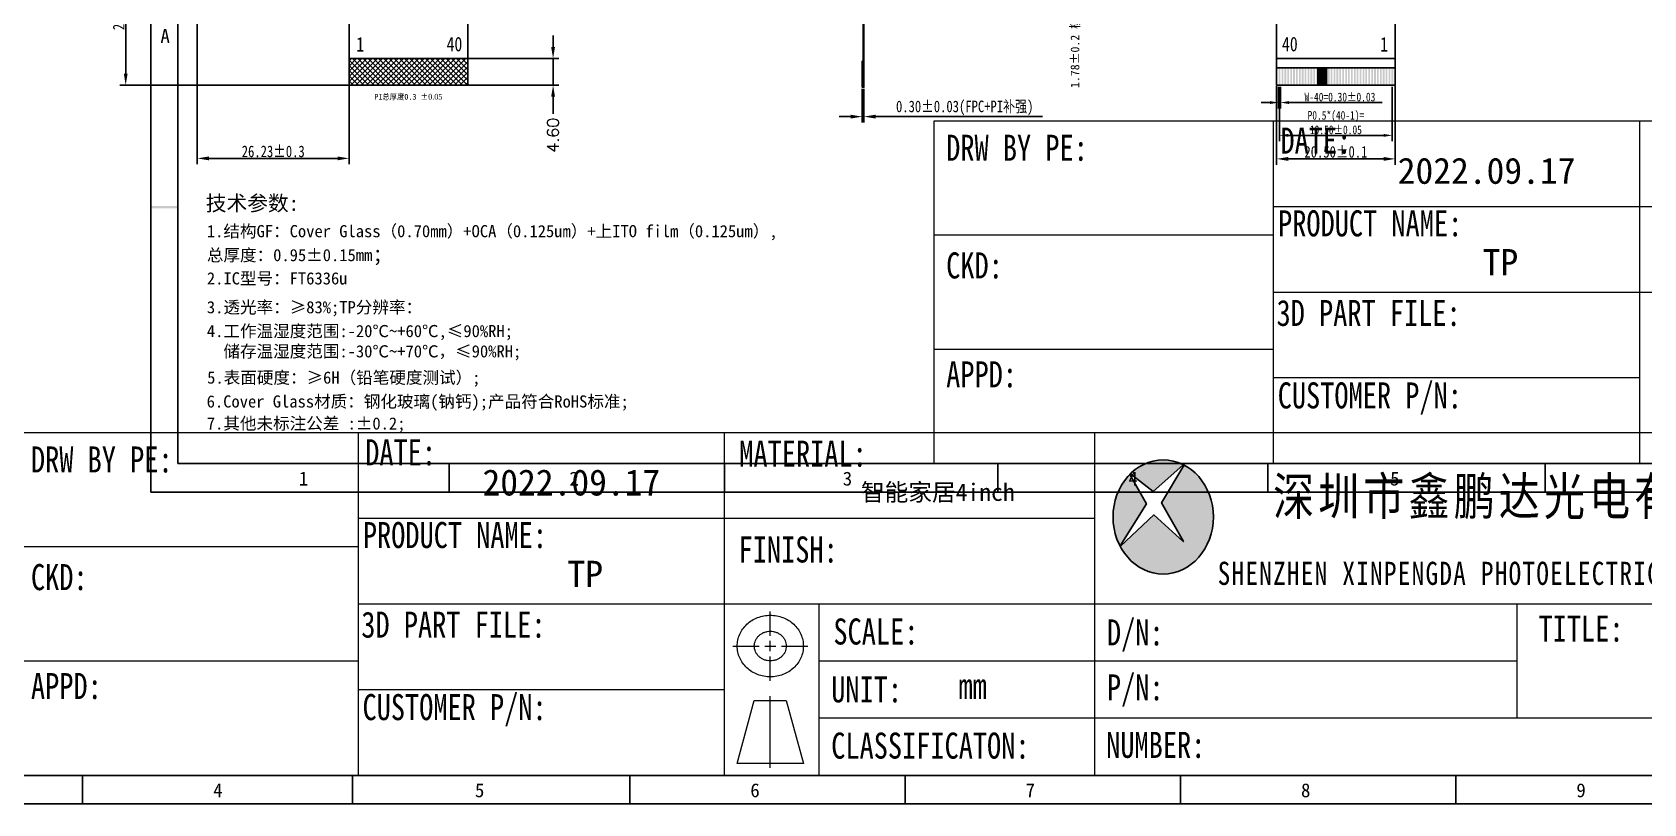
# Model space of a CAD drawing. Extents: x -144 to 4730, y -3845 to 502.
# Drawn here: x 732 to 1010.6, y -479.8 to -346.6 of the extents above; entities that cross this region are included whole.
import ezdxf
from ezdxf.enums import TextEntityAlignment as Align

# ---------------------------------------------------------------- set-up
doc = ezdxf.new("R2010")
doc.units = 0
doc.header["$LTSCALE"] = 15
doc.header["$MEASUREMENT"] = 0
doc.layers.get('0').update_dxf_attribs({"linetype": 'CONTINUOUS'})
doc.layers.get('Defpoints').update_dxf_attribs({"linetype": 'CONTINUOUS'})
for name, color, linetype in [('dim', 3, 'CONTINUOUS'), ('Format', 7, 'CONTINUOUS'), ('FPC', 5, 'CONTINUOUS')]:
    doc.layers.add(name, color=color, linetype=linetype)
doc.styles.add('Arial 4.5', font='宋体.ttf', dxfattribs={"height": 2.7})
doc.styles.get("Standard").update_dxf_attribs({"font": 'txt', "width": 0.8})
doc.styles.add('宋体', font='宋体.ttf')
doc.styles.add('标注', font='romand.shx')
doc.dimstyles.new('ISO-25$0', dxfattribs={"dimtxt": 2, "dimasz": 2, "dimexe": 1, "dimexo": 0.3, "dimgap": 0.6, "dimtad": 0, "dimzin": 1, "dimdsep": 46, "dimtxsty": '标注', "dimcen": 0, "dimclrd": 3, "dimclre": 3, "dimclrt": 3, "dimadec": 0, "dimazin": 0, "dimtfac": 1, "dimtmove": 0, "dimatfit": 3, "dimfxl": 0, "dimtolj": 1, "dimarcsym": 0})
doc.dimstyles.new('SL', dxfattribs={"dimtxt": 1.5, "dimasz": 1, "dimexe": 0.5, "dimexo": 0.7, "dimgap": 0.5, "dimtad": 0, "dimzin": 1, "dimdsep": 46, "dimtxsty": 'Standard', "dimcen": 0.09, "dimclrd": 256, "dimclre": 256, "dimclrt": 256, "dimadec": 1, "dimazin": 0, "dimtfac": 1, "dimtmove": 0, "dimatfit": 0, "dimfxl": 0, "dimtolj": 1, "dimtzin": 0, "dimarcsym": 0})
doc.dimstyles.new('研发标准', dxfattribs={"dimtxt": 2, "dimasz": 2, "dimexe": 1, "dimexo": 0.3, "dimgap": 0.2, "dimtad": 1, "dimzin": 1, "dimdsep": 46, "dimtxsty": 'Standard', "dimcen": 0, "dimazin": 2, "dimtp": 0.05, "dimtm": 0.05, "dimtfac": 1, "dimtofl": 0, "dimtmove": 0, "dimatfit": 3, "dimfxl": 0, "dimtolj": 1, "dimtzin": 0, "dimarcsym": 0})

# ---------------------------------------------------------------- blocks, each defined once
blk = doc.blocks.new('*D418')
at = {"color": 0, "lineweight": -2}
for p, q in [((1666.31, -697.37), (1653.23, -697.37)), ((1654.23, -699.37), (1654.23, -722.37)), ((1696.47, -724.37), (1653.23, -724.37))]:
    blk.add_line(p, q, dxfattribs=at)
for points in [[(1653.9, -699.37), (1654.56, -699.37), (1654.23, -697.37)], [(1654.56, -722.37), (1653.9, -722.37), (1654.23, -724.37)]]:
    blk.add_solid(points, dxfattribs=at)
at = {"layer": 'Defpoints', "color": 0, "lineweight": -3}
for p in [(1666.61, -697.37), (1654.23, -724.37), (1696.77, -724.37)]:
    blk.add_point(p, dxfattribs=at)
at = {"color": 0, "lineweight": -2, "insert": (1653.03, -709.42), "char_height": 2, "attachment_point": 5, "rotation": 90}
blk.add_mtext('\\A1;27.00%%P0.3', dxfattribs=at)
blk = doc.blocks.new('*D419')
at = {"color": 0, "lineweight": -2}
for p, q in [((1666.61, -697.67), (1666.61, -738.02)), ((1692.84, -724.47), (1692.84, -738.02)), ((1668.61, -737.02), (1690.84, -737.02))]:
    blk.add_line(p, q, dxfattribs=at)
at = {"color": 0}
for points in [[(1668.61, -736.69), (1668.61, -737.35), (1666.61, -737.02)], [(1690.84, -736.69), (1690.84, -737.35), (1692.84, -737.02)]]:
    blk.add_solid(points, dxfattribs=at)
at = {"layer": 'Defpoints', "color": 0}
for p in [(1666.61, -697.37), (1692.84, -724.17), (1692.84, -737.02)]:
    blk.add_point(p, dxfattribs=at)
at = {"color": 0, "insert": (1679.73, -735.82), "char_height": 2, "attachment_point": 5}
blk.add_mtext('\\A1;26.23%%p0.3', dxfattribs=at)
blk = doc.blocks.new('*D420')
at = {"linetype": 'Continuous', "lineweight": -2}
for p, q in [((1728.1, -717.77), (1728.1, -715.77)), ((1728.1, -719.77), (1728.1, -724.37)), ((1728.1, -726.37), (1728.1, -729.32))]:
    blk.add_line(p, q, dxfattribs=at)
at = {"color": 0, "linetype": 'Continuous', "lineweight": -2}
for p, q in [((1693.14, -719.77), (1729.1, -719.77)), ((1693.34, -724.37), (1729.1, -724.37))]:
    blk.add_line(p, q, dxfattribs=at)
at = {"linetype": 'Continuous'}
for points in [[(1727.77, -717.77), (1728.44, -717.77), (1728.1, -719.77)], [(1727.77, -726.37), (1728.44, -726.37), (1728.1, -724.37)]]:
    blk.add_solid(points, dxfattribs=at)
at = {"layer": 'Defpoints', "color": 0, "linetype": 'Continuous'}
for p in [(1692.84, -719.77), (1728.1, -719.77), (1693.04, -724.37)]:
    blk.add_point(p, dxfattribs=at)
at = {"linetype": 'Continuous', "insert": (1728.1, -733.01), "char_height": 2, "attachment_point": 5, "rotation": 90, "style": '标注'}
blk.add_mtext('\\A1;4.60', dxfattribs=at)
blk = doc.blocks.new('*D426')
at = {"color": 0, "lineweight": -2}
for p, q in [((3823.42, -3767.01), (3823.42, -3780.56)), ((3843.92, -3767.01), (3843.92, -3780.56)), ((3825.42, -3779.56), (3841.92, -3779.56))]:
    blk.add_line(p, q, dxfattribs=at)
at = {"color": 0}
for points in [[(3825.42, -3779.23), (3825.42, -3779.9), (3823.42, -3779.56)], [(3841.92, -3779.23), (3841.92, -3779.9), (3843.92, -3779.56)]]:
    blk.add_solid(points, dxfattribs=at)
at = {"layer": 'Defpoints', "color": 0}
for p in [(3823.42, -3766.71), (3843.92, -3766.71), (3843.92, -3779.56)]:
    blk.add_point(p, dxfattribs=at)
at = {"color": 0, "insert": (3833.67, -3778.36), "char_height": 2, "attachment_point": 5}
blk.add_mtext('\\A1;20.50%%p0.1', dxfattribs=at)
blk = doc.blocks.new('*D427')
at = {"color": 0, "lineweight": -2}
for p, q in [((3823.77, -3767.11), (3823.77, -3770.83)), ((3824.07, -3767.11), (3824.07, -3770.83)), ((3822.27, -3769.83), (3820.77, -3769.83)), ((3825.57, -3769.83), (3841.67, -3769.83))]:
    blk.add_line(p, q, dxfattribs=at)
at = {"color": 0}
for points in [[(3822.27, -3769.58), (3822.27, -3770.08), (3823.77, -3769.83)], [(3825.57, -3769.58), (3825.57, -3770.08), (3824.07, -3769.83)]]:
    blk.add_solid(points, dxfattribs=at)
at = {"layer": 'Defpoints', "color": 0}
for p in [(3823.77, -3766.81), (3824.07, -3766.81), (3824.07, -3769.83)]:
    blk.add_point(p, dxfattribs=at)
at = {"color": 0, "insert": (3834.37, -3768.88), "char_height": 1.5, "attachment_point": 5}
blk.add_mtext('\\A1;W-40=0.30%%p0.03', dxfattribs=at)
blk = doc.blocks.new('*D428')
at = {"color": 0, "lineweight": -2}
for p, q in [((3823.92, -3767.11), (3823.92, -3776.5)), ((3843.42, -3767.11), (3843.42, -3776.5)), ((3825.42, -3775.5), (3841.92, -3775.5))]:
    blk.add_line(p, q, dxfattribs=at)
at = {"color": 0}
for points in [[(3825.42, -3775.25), (3825.42, -3775.75), (3823.92, -3775.5)], [(3841.92, -3775.25), (3841.92, -3775.75), (3843.42, -3775.5)]]:
    blk.add_solid(points, dxfattribs=at)
at = {"layer": 'Defpoints', "color": 0}
for p in [(3823.92, -3766.81), (3843.42, -3766.81), (3843.42, -3775.5)]:
    blk.add_point(p, dxfattribs=at)
at = {"color": 0, "insert": (3833.67, -3773.3), "char_height": 1.5, "attachment_point": 5}
blk.add_mtext('\\A1;P0.5*(40-1)=\\P19.50%%p0.05', dxfattribs=at)
blk = doc.blocks.new('*D454')
at = {"layer": 'Defpoints', "color": 0, "lineweight": -3}
for p in [(912.37, -330.82), (919.21, -329.05), (919.21, -330.82)]:
    blk.add_point(p, dxfattribs=at)
at = {"layer": 'dim', "color": 4, "lineweight": -2}
for p, q in [((912.37, -328.05), (912.37, -327.05)), ((918.51, -329.05), (911.87, -329.05)), ((918.51, -330.82), (911.87, -330.82)), ((912.37, -329.05), (912.37, -330.82)), ((912.37, -331.82), (912.37, -332.82))]:
    blk.add_line(p, q, dxfattribs=at)
for points in [[(912.54, -328.05), (912.21, -328.05), (912.37, -329.05)], [(912.21, -331.82), (912.54, -331.82), (912.37, -330.82)]]:
    blk.add_solid(points, dxfattribs=at)
at = {"layer": 'dim', "color": 4, "lineweight": -2, "insert": (912.37, -344.94), "char_height": 1.5, "attachment_point": 5, "rotation": 90, "style": '宋体'}
blk.add_mtext('\\A1;1.78%%P0.2 模组到边距离', dxfattribs=at)
blk = doc.blocks.new('*D464')
at = {"color": 0, "lineweight": -2}
for p, q in [((875.51, -356.34), (875.51, -362.13)), ((875.81, -356.34), (875.81, -362.13)), ((873.51, -361.13), (871.51, -361.13)), ((877.81, -361.13), (879.81, -361.13)), ((879.81, -361.13), (906.65, -361.13))]:
    blk.add_line(p, q, dxfattribs=at)
for points in [[(873.51, -360.8), (873.51, -361.46), (875.51, -361.13)], [(877.81, -361.46), (877.81, -360.8), (875.81, -361.13)]]:
    blk.add_solid(points, dxfattribs=at)
at = {"layer": 'Defpoints', "color": 0, "lineweight": -3}
for p in [(875.51, -356.04), (875.81, -356.04), (875.81, -361.13)]:
    blk.add_point(p, dxfattribs=at)
at = {"color": 0, "lineweight": -2, "insert": (893.23, -359.63), "char_height": 2, "attachment_point": 5}
blk.add_mtext('\\A1;0.30%%p0.03(FPC+PI补强)', dxfattribs=at)
blk = doc.blocks.new('3')
at = {"linetype": 'Continuous'}
h = blk.add_hatch(dxfattribs=at)
h.set_pattern_fill('ANSI37', color=256, scale=0.2, style=0)
h.set_pattern_definition([(45, (285.3229, -1635.16474), (-0.4490128, 0.4490128), []), (135, (285.3229, -1635.16474), (-0.4490128, -0.4490128), [])])
h.paths.add_polyline_path([(1713.344, -719.77), (1692.844, -719.77), (1692.844, -724.37), (1713.344, -724.37)])
for p, q in [((1692.844, -724.17), (1692.844, -710.871)), ((1713.344, -713.248), (1713.344, -724.17)), ((1713.144, -724.37), (1693.044, -724.37))]:
    blk.add_line(p, q)
blk.add_lwpolyline([(1713.344, -719.77), (1692.844, -719.77), (1692.844, -724.37), (1713.344, -724.37)], close=True, dxfattribs=at)
for centre, start, end in [((1693.044, -724.17), 180, 270), ((1713.144, -724.17), 270, 360)]:
    blk.add_arc(centre, 0.2, start, end)
for s, insert, char_height, width, attachment_point in [('{\\fSimSun|b0|i0|c0|p2;1}', (1694.087, -716.058), 2.5, 1.64084, 1), ('{\\fSimSun|b0|i0|c0|p2;40}', (1709.696, -716.019), 2.5, 4.22489, 1), ('{\\fSimSun|b0|i0|c134|p2;\\W0.9;\\C0;PI总厚度0.3 \\fSimSun|b0|i0|c134|p18;\\W0.8;\\C7;±\\fTimes New Roman|b0|i0|c0|p18;0.05}', (1703.084, -726.424), 1, 14.81314, 5)]:
    blk.add_mtext(s, dxfattribs=dict(insert=insert, char_height=char_height, width=width, attachment_point=attachment_point))
dim = blk.add_linear_dim(base=(1654.229, -724.37), p1=(1666.612, -697.37), p2=(1696.771, -724.37), angle=90, text='<>%%P0.3', dimstyle='研发标准', override={"dimfxl": 1.25})
dim.commit()
dim.dimension.update_dxf_attribs({"geometry": '*D418', "text_midpoint": (1654.229, -709.42), "dimtype": 160})
dim = blk.add_linear_dim(base=(1692.844, -737.019), p1=(1666.612, -697.37), p2=(1692.844, -724.17), text='<>%%p0.3', dimstyle='研发标准')
dim.commit()
dim.dimension.update_dxf_attribs({"geometry": '*D419', "text_midpoint": (1679.728, -735.819)})
dim = blk.add_linear_dim(base=(1728.102, -719.77), p1=(1693.044, -724.37), p2=(1692.844, -719.77), angle=90, dimstyle='ISO-25$0', override={"dimclrd": 256, "dimclre": 0, "dimclrt": 256, "dimfxl": 0.8}, dxfattribs=at)
dim.commit()
dim.dimension.update_dxf_attribs({"geometry": '*D420', "text_midpoint": (1728.102, -733.013), "dimtype": 160})
blk = doc.blocks.new('0')
h = blk.add_hatch(color=256)
h.paths.add_polyline_path([(2484.169, -337.268), (2484.169, -334.268), (2484.469, -334.268), (2484.469, -337.268)])
h.paths.add_polyline_path([(2483.669, -337.268), (2483.669, -334.268), (2483.969, -334.268), (2483.969, -337.268)])
h.paths.add_polyline_path([(2483.169, -337.268), (2483.169, -334.268), (2483.469, -334.268), (2483.469, -337.268)])
h.paths.add_polyline_path([(2482.669, -337.268), (2482.669, -334.268), (2482.969, -334.268), (2482.969, -337.268)])
h.paths.add_polyline_path([(2482.169, -337.268), (2482.169, -334.268), (2482.469, -334.268), (2482.469, -337.268)])
h.paths.add_polyline_path([(2481.669, -337.268), (2481.669, -334.268), (2481.969, -334.268), (2481.969, -337.268)])
h.paths.add_polyline_path([(2481.169, -337.268), (2481.169, -334.268), (2481.469, -334.268), (2481.469, -337.268)])
h.paths.add_polyline_path([(2480.669, -337.268), (2480.669, -334.268), (2480.969, -334.268), (2480.969, -337.268)])
h.paths.add_polyline_path([(2480.169, -337.268), (2480.169, -334.268), (2480.469, -334.268), (2480.469, -337.268)])
h.paths.add_polyline_path([(2479.669, -337.268), (2479.669, -334.268), (2479.969, -334.268), (2479.969, -337.268)])
h.paths.add_polyline_path([(2479.169, -337.268), (2479.169, -334.268), (2479.469, -334.268), (2479.469, -337.268)])
h.paths.add_polyline_path([(2478.669, -337.268), (2478.669, -334.268), (2478.969, -334.268), (2478.969, -337.268)])
h.paths.add_polyline_path([(2478.169, -337.268), (2478.169, -334.268), (2478.469, -334.268), (2478.469, -337.268)])
h.paths.add_polyline_path([(2477.669, -337.268), (2477.669, -334.268), (2477.969, -334.268), (2477.969, -337.268)])
h.paths.add_polyline_path([(2477.169, -337.268), (2477.169, -334.268), (2477.469, -334.268), (2477.469, -337.268)])
h.paths.add_polyline_path([(2476.669, -337.268), (2476.669, -334.268), (2476.969, -334.268), (2476.969, -337.268)])
h.paths.add_polyline_path([(2476.169, -337.268), (2476.169, -334.268), (2476.469, -334.268), (2476.469, -337.268)])
h.paths.add_polyline_path([(2475.669, -337.268), (2475.669, -334.268), (2475.969, -334.268), (2475.969, -337.268)])
h.paths.add_polyline_path([(2475.169, -337.268), (2475.169, -334.268), (2475.469, -334.268), (2475.469, -337.268)])
h.paths.add_polyline_path([(2474.669, -337.268), (2474.669, -334.268), (2474.969, -334.268), (2474.969, -337.268)])
h.paths.add_polyline_path([(2474.169, -337.268), (2474.169, -334.268), (2474.469, -334.268), (2474.469, -337.268)])
h.paths.add_polyline_path([(2473.669, -337.268), (2473.669, -334.268), (2473.969, -334.268), (2473.969, -337.268)])
h.paths.add_polyline_path([(2473.169, -337.268), (2473.169, -334.268), (2473.469, -334.268), (2473.469, -337.268)])
h.paths.add_polyline_path([(2472.669, -337.268), (2472.669, -334.268), (2472.969, -334.268), (2472.969, -337.268)])
h.paths.add_polyline_path([(2472.169, -337.268), (2472.169, -334.268), (2472.469, -334.268), (2472.469, -337.268)])
h.paths.add_polyline_path([(2471.669, -337.268), (2471.669, -334.268), (2471.969, -334.268), (2471.969, -337.268)])
h.paths.add_polyline_path([(2471.169, -337.268), (2471.169, -334.268), (2471.469, -334.268), (2471.469, -337.268)])
h.paths.add_polyline_path([(2470.669, -337.268), (2470.669, -334.268), (2470.969, -334.268), (2470.969, -337.268)])
h.paths.add_polyline_path([(2470.169, -337.268), (2470.169, -334.268), (2470.469, -334.268), (2470.469, -337.268)])
h.paths.add_polyline_path([(2469.669, -337.268), (2469.669, -334.268), (2469.969, -334.268), (2469.969, -337.268)])
h.paths.add_polyline_path([(2469.169, -337.268), (2469.169, -334.268), (2469.469, -334.268), (2469.469, -337.268)])
h.paths.add_polyline_path([(2468.669, -337.268), (2468.669, -334.268), (2468.969, -334.268), (2468.969, -337.268)])
h.paths.add_polyline_path([(2468.169, -337.268), (2468.169, -334.268), (2468.469, -334.268), (2468.469, -337.268)])
h.paths.add_polyline_path([(2467.669, -337.268), (2467.669, -334.268), (2467.969, -334.268), (2467.969, -337.268)])
h.paths.add_polyline_path([(2467.169, -337.268), (2467.169, -334.268), (2467.469, -334.268), (2467.469, -337.268)])
h.paths.add_polyline_path([(2466.669, -337.268), (2466.669, -334.268), (2466.969, -334.268), (2466.969, -337.268)])
h.paths.add_polyline_path([(2466.169, -337.268), (2466.169, -334.268), (2466.469, -334.268), (2466.469, -337.268)])
h.paths.add_polyline_path([(2465.669, -337.268), (2465.669, -334.268), (2465.969, -334.268), (2465.969, -337.268)])
h.paths.add_polyline_path([(2465.169, -337.268), (2465.169, -334.268), (2465.469, -334.268), (2465.469, -337.268)])
h.paths.add_polyline_path([(2464.669, -337.268), (2464.669, -334.268), (2464.969, -334.268), (2464.969, -337.268)])
for p, q in [((2437.991, -233.741), (2436.391, -233.741)), ((2436.391, -233.741), (2436.391, -235.341)), ((2437.991, -233.941), (2436.891, -233.941)), ((2437.991, -233.741), (2437.991, -233.941)), ((2436.591, -235.341), (2436.391, -235.341)), ((2436.391, -235.341), (2436.391, -308.681)), ((2436.591, -234.241), (2436.591, -235.341)), ((2436.591, -308.681), (2436.391, -308.681)), ((2436.391, -310.281), (2436.391, -308.681)), ((2436.591, -309.781), (2436.591, -308.681)), ((2437.991, -310.281), (2436.391, -310.281)), ((2437.991, -310.081), (2436.891, -310.081)), ((2437.991, -310.281), (2437.991, -310.081)), ((2457.777, -316.21), (2457.777, -324.159)), ((2459.561, -315.21), (2458.777, -315.21)), ((2459.155, -325.159), (2463.319, -325.159)), ((2484.819, -337.081), (2484.819, -323.782)), ((2484.819, -337.081), (2484.819, -323.782)), ((2464.319, -326.159), (2464.319, -337.081)), ((2484.819, -334.268), (2464.319, -334.268)), ((2471.169, -334.268), (2471.469, -334.268)), ((2471.469, -334.268), (2471.469, -337.268)), ((2471.669, -334.268), (2471.969, -334.268)), ((2471.669, -337.268), (2471.669, -334.268)), ((2471.969, -334.268), (2471.969, -337.268)), ((2472.169, -334.268), (2472.469, -334.268)), ((2472.169, -337.268), (2472.169, -334.268)), ((2472.469, -334.268), (2472.469, -337.268)), ((2472.669, -334.268), (2472.969, -334.268)), ((2472.669, -337.268), (2472.669, -334.268)), ((2472.969, -334.268), (2472.969, -337.268)), ((2464.519, -337.281), (2484.619, -337.281)), ((2464.519, -337.281), (2484.619, -337.281))]:
    blk.add_line(p, q)
at = {"color": 0}
for p, q in [((2509.451, -233.741), (2437.991, -233.741)), ((2509.451, -233.741), (2511.051, -233.741)), ((2509.451, -233.741), (2509.451, -233.941)), ((2509.451, -233.941), (2510.551, -233.941)), ((2511.051, -233.741), (2511.051, -235.341)), ((2510.851, -234.241), (2510.851, -235.341)), ((2510.851, -235.341), (2511.051, -235.341)), ((2511.051, -235.341), (2511.051, -308.681)), ((2510.851, -308.681), (2511.051, -308.681)), ((2510.851, -309.781), (2510.851, -308.681)), ((2511.051, -310.281), (2511.051, -308.681)), ((2436.391, -310.281), (2511.051, -310.281)), ((2437.991, -310.281), (2509.451, -310.281)), ((2460.347, -310.281), (2460.347, -314.21)), ((2486.538, -310.281), (2486.538, -314.21)), ((2491.951, -310.241), (2491.951, -315.21)), ((2493.851, -310.241), (2493.851, -315.219)), ((2509.451, -310.081), (2510.551, -310.081)), ((2509.451, -310.281), (2509.451, -310.081)), ((2509.451, -310.281), (2511.051, -310.281)), ((2487.378, -315.21), (2493.483, -315.21)), ((2494.483, -321.782), (2494.483, -316.21)), ((2485.819, -322.782), (2493.483, -322.782))]:
    blk.add_line(p, q, dxfattribs=at)
at = {"linetype": 'Continuous'}
blk.add_lwpolyline([(2464.319, -332.681), (2484.819, -332.681), (2484.819, -337.281), (2464.319, -337.281)], close=True, dxfattribs=at)
blk.add_circle((2438.191, -308.829), 0.45)
at = {"color": 0}
blk.add_circle((2509.251, -308.829), 0.45, dxfattribs=at)
for centre, radius, start, end in [((2436.891, -234.241), 0.3, 90, 180), ((2443.721, -234.031), 0.45, 139.87597, 40.12403), ((2449.721, -234.031), 0.45, 139.87597, 40.12403), ((2455.721, -234.031), 0.45, 139.87597, 40.12403), ((2436.681, -237.941), 0.45, 229.87597, 130.12403), ((2436.681, -242.011), 0.45, 229.87597, 130.12403), ((2436.681, -248.011), 0.45, 229.87597, 130.12403), ((2436.681, -254.011), 0.45, 229.87597, 130.12403), ((2436.681, -260.011), 0.45, 229.87597, 130.12403), ((2436.681, -266.011), 0.45, 229.87597, 130.12403), ((2436.681, -272.011), 0.45, 229.87597, 130.12403), ((2436.681, -278.011), 0.45, 229.87597, 130.12403), ((2436.681, -284.011), 0.45, 229.87597, 130.12403), ((2436.681, -290.011), 0.45, 229.87597, 130.12403), ((2436.681, -296.011), 0.45, 229.87597, 130.12403), ((2436.681, -302.011), 0.45, 229.87597, 130.12403), ((2436.681, -306.011), 0.45, 229.87597, 130.12403), ((2436.891, -309.781), 0.3, 180, 270), ((2443.721, -310.131), 0.45, 340.52878, 199.47122), ((2449.721, -310.131), 0.45, 340.52878, 199.47122), ((2455.721, -310.131), 0.45, 340.52878, 199.47122), ((2458.777, -316.21), 1, 90, 180), ((2458.777, -324.159), 1, 180, 270), ((2463.319, -326.159), 1, 0, 90), ((2464.519, -337.081), 0.2, 180, 270), ((2484.619, -337.081), 0.2, 270, 360)]:
    blk.add_arc(centre, radius, start, end)
for centre, radius, start, end in [((2461.721, -234.031), 0.45, 139.87597, 40.12403), ((2467.721, -234.031), 0.45, 139.87597, 40.12403), ((2473.721, -234.031), 0.45, 139.87597, 40.12403), ((2479.721, -234.031), 0.45, 139.87597, 40.12403), ((2485.721, -234.031), 0.45, 139.87597, 40.12403), ((2491.721, -234.031), 0.45, 139.87597, 40.12403), ((2497.721, -234.031), 0.45, 139.87597, 40.12403), ((2503.721, -234.031), 0.45, 139.87597, 40.12403), ((2510.551, -234.241), 0.3, 0, 90), ((2510.761, -237.941), 0.45, 49.87597, 310.12403), ((2510.761, -242.011), 0.45, 49.87597, 310.12403), ((2510.761, -248.011), 0.45, 49.87597, 310.12403), ((2510.761, -254.011), 0.45, 49.87597, 310.12403), ((2510.761, -260.011), 0.45, 49.87597, 310.12403), ((2510.761, -266.011), 0.45, 49.87597, 310.12403), ((2510.761, -272.011), 0.45, 49.87597, 310.12403), ((2510.761, -278.011), 0.45, 49.87597, 310.12403), ((2510.761, -284.011), 0.45, 49.87597, 310.12403), ((2510.761, -290.011), 0.45, 49.87597, 310.12403), ((2510.761, -296.011), 0.45, 49.87597, 310.12403), ((2510.761, -302.011), 0.45, 49.87597, 310.12403), ((2510.761, -306.011), 0.45, 49.87597, 310.12403), ((2461.721, -310.131), 0.45, 340.52878, 199.47122), ((2467.721, -310.131), 0.45, 340.52878, 199.47122), ((2473.721, -310.131), 0.45, 340.52878, 199.47122), ((2479.721, -310.131), 0.45, 340.52878, 199.47122), ((2485.721, -310.131), 0.45, 340.52878, 199.47122), ((2491.721, -310.131), 0.45, 340.52878, 199.47122), ((2497.721, -310.131), 0.45, 340.52878, 199.47122), ((2503.721, -310.131), 0.45, 340.52878, 199.47122), ((2510.551, -309.781), 0.3, 270, 0), ((2459.347, -314.21), 1, 270, 0), ((2487.538, -314.21), 1, 180, 270), ((2493.483, -316.21), 1, 0, 90), ((2494.351, -315.219), 0.5, 180, 187.18878), ((2485.819, -323.782), 1, 90, 180), ((2493.483, -321.782), 1, 270, 0)]:
    blk.add_arc(centre, radius, start, end, dxfattribs=at)
at = {"layer": 'FPC', "color": 0}
for p, q in [((2491.951, -310.281), (2491.951, -315.21)), ((2493.851, -310.281), (2493.851, -315.219))]:
    blk.add_line(p, q, dxfattribs=at)
at = {"char_height": 2.5, "attachment_point": 3}
for s, insert, width in [('{\\fSimSun|b0|i0|c0|p2;40}', (2467.967, -328.93), 4.22489), ('{\\fSimSun|b0|i0|c0|p2;1}', (2483.576, -328.968), 1.64084)]:
    blk.add_mtext(s, dxfattribs=dict(at, insert=insert, width=width))
dim = blk.add_linear_dim(base=(2464.969, -340.286), p1=(2464.669, -337.268), p2=(2464.969, -337.268), text='W-40=<>%%p0.03', dimstyle='研发标准', override={"dimtxt": 1.5, "dimasz": 1.5})
dim.commit()
dim.dimension.update_dxf_attribs({"geometry": '*D427', "text_midpoint": (2475.269, -339.336), "insert": (-1359.103, 3429.545)})
dim = blk.add_linear_dim(base=(2484.819, -350.017), p1=(2464.319, -337.168), p2=(2484.819, -337.168), text='<>%%p0.1', dimstyle='研发标准')
dim.commit()
dim.dimension.update_dxf_attribs({"geometry": '*D426', "text_midpoint": (2474.569, -348.817), "insert": (-1359.103, 3429.545)})
dim = blk.add_linear_dim(base=(2484.319, -345.953), p1=(2464.819, -337.268), p2=(2484.319, -337.268), text='P0.5*(40-1)=\\X<>%%p0.05', dimstyle='研发标准', override={"dimtxt": 1.5, "dimasz": 1.5})
dim.commit()
dim.dimension.update_dxf_attribs({"geometry": '*D428', "text_midpoint": (2474.569, -345.953), "dimtype": 128, "insert": (-1359.103, 3429.545)})

msp = doc.modelspace()

# ---------------------------------------------------------------- hatches: boundary and pattern name
h = msp.add_hatch(color=4)
edge = h.paths.add_edge_path(flags=16)
edge.add_spline(control_points=[(921.905, -422.853), (921.905, -422.853), (925.786, -425.885), (925.786, -425.885), (925.786, -425.885), (925.786, -425.885), (930.95, -421.32), (930.95, -421.32), (930.95, -421.32), (930.95, -421.32), (931.082, -421.387), (931.082, -421.387), (931.082, -421.387), (931.082, -421.387), (927.26, -427.871), (927.26, -427.871), (927.26, -427.871), (927.26, -427.871), (931.037, -434.51), (931.037, -434.51), (931.037, -434.51), (931.037, -434.51), (930.991, -434.543), (930.991, -434.543), (930.991, -434.543), (930.991, -434.543), (925.924, -429.943), (925.924, -429.943), (925.924, -429.943), (925.924, -429.943), (920.136, -435.333), (920.136, -435.333), (920.136, -435.333), (920.136, -435.333), (920.106, -435.301), (920.106, -435.301), (920.106, -435.301), (920.106, -435.301), (924.635, -427.999), (924.635, -427.999), (924.635, -427.999), (924.635, -427.999), (921.777, -422.97), (921.777, -422.97), (921.777, -422.97), (921.777, -422.97), (921.905, -422.853), (921.905, -422.853)], knot_values=[0, 0, 0, 0, 0.0769231, 0.0769231, 0.0769231, 0.0769231, 0.1538462, 0.1538462, 0.1538462, 0.1538462, 0.2307692, 0.2307692, 0.2307692, 0.2307692, 0.3076923, 0.3076923, 0.3076923, 0.3076923, 0.3846154, 0.3846154, 0.3846154, 0.3846154, 0.4615385, 0.4615385, 0.4615385, 0.4615385, 0.5384615, 0.5384615, 0.5384615, 0.5384615, 0.6153846, 0.6153846, 0.6153846, 0.6153846, 0.6923077, 0.6923077, 0.6923077, 0.6923077, 0.7692308, 0.7692308, 0.7692308, 0.7692308, 0.8461538, 0.8461538, 0.8461538, 0.8461538, 1, 1, 1, 1], degree=3, periodic=0)
edge = h.paths.add_edge_path()
edge.add_ellipse((927.537, -430.292), major_axis=(0, 9.859), ratio=0.8797141, start_angle=0, end_angle=360)

# ---------------------------------------------------------------- linework, layer by layer
at = {"lineweight": 5}
for p, q in [((1231.663, -361.902), (887.89, -361.902)), ((887.89, -361.902), (887.89, -421.077)), ((1073.462, -415.75), (729.688, -415.75))]:
    msp.add_line(p, q, dxfattribs=at)
at = {"color": 5}
for p, q in [((887.89, -421.077), (1231.663, -421.077)), ((729.688, -474.925), (1073.462, -474.925))]:
    msp.add_line(p, q, dxfattribs=at)
for p, q in [((898.926, -425.953), (898.926, -421.077)), ((945.602, -425.953), (945.602, -421.077)), ((993.558, -425.953), (993.558, -421.077)), ((740.725, -479.801), (740.725, -474.925)), ((787.401, -479.801), (787.401, -474.925)), ((835.356, -479.801), (835.356, -474.925)), ((882.952, -479.801), (882.952, -474.925)), ((930.548, -479.801), (930.548, -474.925)), ((978.144, -479.801), (978.144, -474.925))]:
    msp.add_line(p, q)
at = {"flags": 128}
for points in [[(875.807, -328.182), (875.677, -328.182), (875.677, -356.044), (875.807, -356.044)], [(875.677, -351.544), (875.677, -356.044), (875.507, -356.044), (875.507, -351.544)]]:
    msp.add_lwpolyline(points, close=True, dxfattribs=at)
at = {"lineweight": 5}
for points in [[(946.571, -361.902), (946.571, -421.077)], [(1009.875, -361.902), (1009.875, -421.077)], [(1073.864, -376.696), (946.571, -376.696)], [(946.571, -381.627), (887.89, -381.627)], [(1231.663, -391.49), (946.571, -391.49)], [(946.571, -401.352), (887.89, -401.352)], [(1009.875, -406.283), (946.571, -406.283)], [(788.369, -415.75), (788.369, -474.925)], [(851.674, -415.75), (851.674, -474.925)], [(915.662, -415.75), (915.662, -474.925)], [(915.662, -430.544), (788.369, -430.544)], [(788.369, -435.475), (729.688, -435.475)], [(1073.462, -445.338), (788.369, -445.338)], [(868.004, -445.338), (868.004, -474.925)], [(988.645, -445.338), (988.645, -465.063)], [(859.623, -450.81), (859.623, -446.607)], [(853.137, -452.594), (857.691, -452.594)], [(858.657, -452.594), (860.589, -452.594)], [(859.623, -453.486), (859.623, -451.702)], [(861.556, -452.594), (866.109, -452.594)], [(788.369, -455.2), (729.688, -455.2)], [(859.623, -458.587), (859.623, -454.378)], [(988.645, -455.2), (868.004, -455.2)], [(851.674, -460.131), (788.369, -460.131)], [(859.623, -473.613), (859.623, -461.273)], [(1073.462, -465.063), (868.004, -465.063)]]:
    msp.add_lwpolyline(points, dxfattribs=at)
msp.add_lwpolyline([(865.343, -472.865), (853.903, -472.865), (856.862, -462.016), (862.385, -462.016)], close=True, dxfattribs=at)
at = {"color": 142}
msp.add_ellipse((927.537, -430.292), major_axis=(0, 9.859), ratio=0.8797141, dxfattribs=at)
at = {"color": 7}
msp.add_open_spline([(921.905, -422.853), (921.905, -422.853), (925.786, -425.885), (925.786, -425.885), (925.786, -425.885), (925.786, -425.885), (930.95, -421.32), (930.95, -421.32), (930.95, -421.32), (930.95, -421.32), (931.082, -421.387), (931.082, -421.387), (931.082, -421.387), (931.082, -421.387), (927.26, -427.871), (927.26, -427.871), (927.26, -427.871), (927.26, -427.871), (931.037, -434.51), (931.037, -434.51), (931.037, -434.51), (931.037, -434.51), (930.991, -434.543), (930.991, -434.543), (930.991, -434.543), (930.991, -434.543), (925.924, -429.943), (925.924, -429.943), (925.924, -429.943), (925.924, -429.943), (920.136, -435.333), (920.136, -435.333), (920.136, -435.333), (920.136, -435.333), (920.106, -435.301), (920.106, -435.301), (920.106, -435.301), (920.106, -435.301), (924.635, -427.999), (924.635, -427.999), (924.635, -427.999), (924.635, -427.999), (921.777, -422.97), (921.777, -422.97), (921.777, -422.97), (921.777, -422.97), (921.905, -422.853), (921.905, -422.853)], degree=3, knots=[0, 0, 0, 0, 0.0769231, 0.0769231, 0.0769231, 0.0769231, 0.1538462, 0.1538462, 0.1538462, 0.1538462, 0.2307692, 0.2307692, 0.2307692, 0.2307692, 0.3076923, 0.3076923, 0.3076923, 0.3076923, 0.3846154, 0.3846154, 0.3846154, 0.3846154, 0.4615385, 0.4615385, 0.4615385, 0.4615385, 0.5384615, 0.5384615, 0.5384615, 0.5384615, 0.6153846, 0.6153846, 0.6153846, 0.6153846, 0.6923077, 0.6923077, 0.6923077, 0.6923077, 0.7692308, 0.7692308, 0.7692308, 0.7692308, 0.8461538, 0.8461538, 0.8461538, 0.8461538, 1, 1, 1, 1], dxfattribs=at)
at = {"lineweight": 5}
for points in [[(865.343, -452.594), (865.233, -451.555), (864.908, -450.556), (864.379, -449.635), (863.668, -448.828), (862.801, -448.166), (861.812, -447.674), (860.739, -447.37), (859.623, -447.268), (858.507, -447.37), (857.434, -447.674), (856.445, -448.166), (855.578, -448.828), (854.867, -449.635), (854.338, -450.556), (854.013, -451.555), (853.903, -452.594), (854.013, -453.633), (854.338, -454.632), (854.867, -455.553), (855.578, -456.36), (856.445, -457.022), (857.434, -457.514), (858.507, -457.817), (859.623, -457.92), (860.739, -457.817), (861.812, -457.514), (862.801, -457.022), (863.668, -456.36), (864.379, -455.553), (864.908, -454.632), (865.233, -453.633), (865.343, -452.594)], [(856.862, -452.594), (856.915, -453.094), (857.072, -453.575), (857.327, -454.018), (857.67, -454.407), (858.089, -454.726), (858.566, -454.963), (859.084, -455.109), (859.623, -455.158), (860.162, -455.109), (860.68, -454.963), (861.157, -454.726), (861.576, -454.407), (861.919, -454.018), (862.174, -453.575), (862.331, -453.094), (862.385, -452.594), (862.331, -452.094), (862.174, -451.613), (861.919, -451.169), (861.576, -450.781), (861.157, -450.462), (860.68, -450.225), (860.162, -450.079), (859.623, -450.03), (859.084, -450.079), (858.566, -450.225), (858.089, -450.462), (857.67, -450.781), (857.327, -451.169), (857.072, -451.613), (856.915, -452.094), (856.862, -452.594)]]:
    msp.add_spline(points, degree=3, dxfattribs=at)
at = {"layer": 'Format'}
for p, q in [((752.552, -425.986), (752.552, -88.846)), ((757.199, -421.077), (757.199, -93.601)), ((1231.663, -421.077), (757.199, -421.077)), ((804.094, -425.953), (804.094, -421.077)), ((851.69, -425.953), (851.69, -421.077)), ((1236.348, -425.986), (752.552, -425.986)), ((1073.462, -474.925), (598.997, -474.925)), ((1078.146, -479.834), (594.35, -479.834))]:
    msp.add_line(p, q, dxfattribs=at)
msp.add_trace([(757.319, -376.958), (757.319, -376.598), (752.552, -376.958), (752.552, -376.598)], dxfattribs=at)

# ---------------------------------------------------------------- block references
at = {"layer": 'dim'}
for name, p in [('3', (-906.029, 368.674)), ('0', (-1517.176, -18.416))]:
    msp.add_blockref(name, p, dxfattribs=at)

# ---------------------------------------------------------------- texts
at = {"color": 2, "lineweight": 5, "style": 'Arial 4.5'}
for s, p in [('2022.09.17', (983.437, -370.514)), ('TP', (985.835, -386.268)), ('2022.09.17', (825.236, -424.362)), ('TP', (827.633, -440.117))]:
    msp.add_text(s, height=4.5163, dxfattribs=at).set_placement(p, align=Align.MIDDLE)
for s, p in [('4', (921.522, -424.858)), ('5', (966.772, -424.858)), ('6', (856.167, -478.706)), ('8', (951.359, -478.706)), ('9', (998.955, -478.706)), ('4', (763.321, -478.706)), ('5', (808.571, -478.706)), ('7', (903.763, -478.706))]:
    msp.add_text(s, height=2.398).set_placement(p)
at = {"color": 4, "style": '宋体'}
msp.add_text('智能家居4inch', height=3, dxfattribs=at).set_placement((875.294, -427.512, -548.522))
at = {"lineweight": 5, "attachment_point": 1}
for s, insert, char_height, width in [('{\\fSimSun|b0|i0|c134|p2;DRW BY PE:}', (890.023, -364.256), 4.5, 33.34181), ('{\\fSimSun|b0|i0|c134|p2;DATE:}', (947.804, -363.018), 4.5, 33.34181), ('{\\fSimSun|b0|i0|c134|p2;PRODUCT NAME:}', (947.393, -377.314), 4.5, 43.309), ('{\\fSimSun|b0|i0|c134|p2;CKD:}', (890.023, -384.584), 4.5, 33.34181), ('{\\fSimSun|b0|i0|c134|p2;3D PART FILE:}', (947.129, -392.792), 4.5, 44.06601), ('{\\fSimSun|b0|i0|c134|p2;APPD:}', (890.023, -403.394), 4.5, 18.46019), ('{\\fSimSun|b0|i0|c134|p2;CUSTOMER P/N:}', (947.331, -407.039), 4.5, 43.81367), ('{\\fSimSun|b0|i0|c134|p2;DATE:}', (789.603, -416.866), 4.5, 33.34181), ('{\\fSimSun|b0|i0|c134|p2;MATERIAL:}', (854.259, -417.096), 4.5, 33.34181), ('{\\fSimSun|b0|i0|c134|p2;DRW BY PE:}', (731.821, -418.105), 4.5, 33.34181), ('{\\fSimSun|b0|i0|c134|p2;\\T1.1;深圳市鑫鹏达光电有限公司}', (946.538, -423.461), 6.5, 118.26478), ('{\\fSimSun|b0|i0|c134|p2;PRODUCT NAME:}', (789.192, -431.162), 4.5, 43.309), ('{\\fSimSun|b0|i0|c134|p2;FINISH:}', (854.144, -433.664), 4.5, 33.34181), ('{\\fSimSun|b0|i0|c134|p2;CKD:}', (731.821, -438.432), 4.5, 33.34181), ('{\\fSimSun|b0|i0|c134|p2;\\T1.1;SHENZHEN XINPENGDA PHOTOELECTRICITY CO.,LTD}', (936.955, -438.027), 4, 172.10485), ('{\\fSimSun|b0|i0|c134|p2;3D PART FILE:}', (788.927, -446.641), 4.5, 44.06601), ('{\\fSimSun|b0|i0|c134|p2;SCALE:}', (870.53, -447.827), 4.5, 33.34181), ('{\\fSimSun|b0|i0|c134|p2;D/N:}', (917.811, -447.985), 4.5, 33.34181), ('{\\fSimSun|b0|i0|c134|p2;TITLE:}', (992.407, -447.326), 4.5, 33.34181), ('{\\fSimSun|b0|i0|c134|p2;APPD:}', (731.821, -457.242), 4.5, 18.46019), ('{\\fSimSun|b0|i0|c134|p2;UNIT:}', (870.151, -457.824), 4.5, 33.34181), ('{\\fSimSun|b0|i0|c134|p2;mm}', (892.151, -457.221), 4.5, 33.34181), ('{\\fSimSun|b0|i0|c134|p2;P/N:}', (917.811, -457.471), 4.5, 33.34181), ('{\\fSimSun|b0|i0|c134|p2;CUSTOMER P/N:}', (789.129, -460.887), 4.5, 43.81367), ('{\\fSimSun|b0|i0|c134|p2;CLASSIFICATON:}', (870.151, -467.541), 4.5, 49.9826), ('{\\fSimSun|b0|i0|c134|p2;NUMBER:}', (917.677, -467.415), 4.5, 33.34181)]:
    msp.add_mtext(s, dxfattribs=dict(at, insert=insert, char_height=char_height, width=width))
at = {"layer": 'dim', "attachment_point": 1, "style": '宋体'}
for s, insert, char_height, width in [('技术参数:', (762.043, -374.772), 2.625, 21.8618), ('{\\H0.7678x;\\C1;1.结构GF：Cover Glass（0.70mm）+\\C3;OCA（0.125um）+上ITO film（0.125um）\\C1;,\\P总厚度：0.95%%P0.15mm\\H1.302x;;}', (762.231, -379.864), 2.73525, 145.39246), ('2.IC型号：{\\fSimSun|b1|i0|c134|p2;\\C1;FT6336u}', (762.231, -388.02), 2.1, 134.75767), ('3.透光率：≥83%;TP分辨率：', (762.231, -393.007), 2.1, 101.84817), ('4.工作温湿度范围:-20℃~{\\C1;+60℃,}≤90%RH;\\P  储存温湿度范围:-30℃~{\\C1;+70℃，}≤90%RH;', (762.231, -397.121), 2.1, 128.14206), ('5.表面硬度：≥6H（铅笔硬度测试）;', (762.28, -405.158), 2.1, 96.26065), ('6.Cover Glass材质：钢化玻璃(钠钙);产品符合RoHS标准;', (762.193, -409.284), 2.1, 114.61935), ('7.其他未标注公差 :±0.2;', (762.221, -413.084), 2.1, 91.93693)]:
    msp.add_mtext(s, dxfattribs=dict(at, insert=insert, char_height=char_height, width=width))
at = {"layer": 'Format'}
for s, p in [('A', (754.202, -348.4)), ('1', (778.123, -424.858)), ('2', (824.904, -424.858)), ('3', (872.141, -424.858))]:
    msp.add_text(s, height=2.398, dxfattribs=at).set_placement(p)

# ---------------------------------------------------------------- dimensions: what is measured, and where the dimension line sits
dim = msp.add_linear_dim(base=(875.807, -361.13), p1=(875.507, -356.044), p2=(875.807, -356.044), text='<>%%p0.03(FPC+PI补强)', dimstyle='研发标准')
dim.commit()
dim.dimension.update_dxf_attribs({"geometry": '*D464', "text_midpoint": (893.229, -359.628)})
at = {"layer": 'dim', "color": 4}
dim = msp.add_linear_dim(base=(912.373, -330.823), p1=(919.215, -329.046), p2=(919.215, -330.823), angle=90, text='<>%%P0.2 模组到边距离', dimstyle='SL', override={"dimtxsty": '宋体', "dimclrd": 4, "dimclre": 4, "dimclrt": 4}, dxfattribs=at)
dim.commit()
dim.dimension.update_dxf_attribs({"geometry": '*D454', "text_midpoint": (912.373, -344.938)})

doc.saveas('drawing.dxf')
